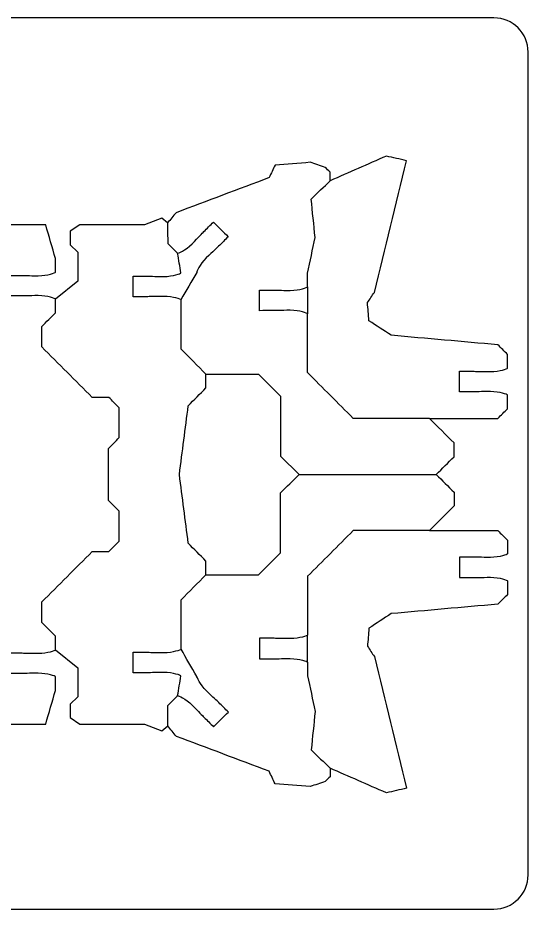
# Model space of a CAD drawing. Extents: x 0 to 680, y 0 to 410.
# Drawn here: x 605.6 to 680, y 140 to 270 of the extents above; entities that cross this region are included whole.
import ezdxf

# ---------------------------------------------------------------- set-up
doc = ezdxf.new("R2010")
doc.units = 0
doc.header["$MEASUREMENT"] = 0
doc.layers.add('DEFAULT', color=18, linetype='CONTINUOUS')

msp = doc.modelspace()

# ---------------------------------------------------------------- linework, layer by layer
at = {"layer": 'DEFAULT', "color": 1}
for points in [[(627.42, 240.1), (626.56, 240.78), (624.05, 239.81), (614.6, 239.81), (613.22, 238.87), (613.22, 236.92), (614.32, 235.82), (614.32, 231.61), (611.07, 228.99)], [(647.82, 230.76), (647.82, 226.85)], [(633.02, 218.03), (640.69, 218.03), (643.9, 214.82), (643.9, 206.09), (646.59, 203.41)], [(647.82, 176.05), (647.82, 179.96)], [(611.07, 177.82), (614.32, 175.2), (614.32, 170.99), (613.22, 169.89), (613.22, 167.94), (614.6, 167), (624.05, 167), (626.56, 166.03), (627.44, 166.73)]]:
    msp.add_lwpolyline(points, dxfattribs=at)
for points, knots in [([(675, 140.01), (605, 140.01), (535, 140.01), (465, 140.01), (462.24, 140.01), (460, 142.25), (460, 145), (460, 185), (460, 225.01), (460, 265.01), (460, 267.77), (462.24, 270), (465, 270), (535, 270), (605, 270), (675, 270), (677.76, 270), (680, 267.77), (680, 265.01), (680, 225.01), (680, 185), (680, 145), (680, 142.25), (677.76, 140.01), (675, 140.01)], [0, 0, 0, 0, 595.271, 595.271, 595.271, 596.271, 596.271, 596.271, 936.431, 936.431, 936.431, 937.431, 937.431, 937.431, 1532.702, 1532.702, 1532.702, 1533.702, 1533.702, 1533.702, 1873.862, 1873.862, 1873.862, 1874.862, 1874.862, 1874.862, 1874.862]), ([(665.6, 211.59), (668.93, 211.59), (672.26, 211.59), (675.59, 211.59), (676.06, 212.06), (676.53, 212.53), (677, 213), (677, 213.67), (677, 214.34), (677, 215), (677, 215.06), (675.88, 215.5), (674.5, 215.5), (673.12, 215.51), (672.34, 215.45), (672, 215.46), (671.33, 215.45), (670.67, 215.45), (670, 215.45), (670, 216.45), (670, 217.45), (670, 218.45), (670.67, 218.45), (671.33, 218.45), (672, 218.45), (672.34, 218.45), (673.12, 218.4), (674.5, 218.4), (675.88, 218.41), (677, 218.85), (677, 218.91), (677, 219.58), (677, 220.24), (677, 220.91), (676.53, 221.38), (676.06, 221.85), (675.59, 222.32), (670.4, 222.78), (665.22, 223.24), (660.03, 223.7), (658.95, 224.41), (657.86, 225.12), (656.78, 225.83), (656.71, 226.71), (656.64, 227.59), (656.57, 228.47), (656.91, 228.97), (657.24, 229.47), (657.57, 229.96), (659.14, 236.36), (660.7, 242.76), (662.27, 249.16), (661.29, 249.39), (660.3, 249.61), (659.32, 249.84), (656.58, 248.64), (653.85, 247.44), (651.12, 246.24)], [0, 0, 0, 0, 28.305001, 28.305001, 28.305001, 33.976, 33.976, 33.976, 39.64, 39.64, 39.64, 40.64, 40.64, 40.64, 41.64, 41.64, 41.64, 47.307007, 47.307007, 47.307007, 55.801007, 55.801007, 55.801007, 61.468013, 61.468013, 61.468013, 62.468013, 62.468013, 62.468013, 63.468013, 63.468013, 63.468013, 69.130013, 69.130013, 69.130013, 74.801722, 74.801722, 74.801722, 119.078932, 119.078932, 119.078932, 130.105047, 130.105047, 130.105047, 137.628054, 137.628054, 137.628054, 142.702738, 142.702738, 142.702738, 198.729605, 198.729605, 198.729605, 207.320977, 207.320977, 207.320977, 232.700509, 232.700509, 232.700509, 232.700509]), ([(666.6, 203.41), (667.46, 204.27), (668.33, 205.13), (669.19, 206), (669.19, 206.67), (669.19, 207.33), (669.19, 208), (667.99, 209.2), (666.8, 210.4), (665.6, 211.59), (661.9, 211.59), (658.19, 211.59), (654.49, 211.59), (652.27, 213.82), (650.05, 216.04), (647.82, 218.26), (647.82, 221.13), (647.82, 223.99), (647.82, 226.85), (647.82, 226.9), (646.7, 227.35), (645.32, 227.35), (643.94, 227.35), (643.16, 227.29), (642.82, 227.3), (642.16, 227.3), (641.49, 227.3), (640.83, 227.29), (640.83, 228.29), (640.83, 229.29), (640.83, 230.29), (641.49, 230.29), (642.15, 230.29), (642.82, 230.29), (643.16, 230.3), (643.94, 230.25), (645.32, 230.25), (646.7, 230.25), (647.82, 230.7), (647.82, 230.76), (647.82, 231.42), (647.82, 232.09), (647.82, 232.76), (648.2, 234.49), (648.57, 236.23), (648.94, 237.96), (648.75, 239.83), (648.55, 241.71), (648.36, 243.58), (649.28, 244.47), (650.2, 245.35), (651.12, 246.24), (651.12, 246.66), (651.12, 247.08), (651.12, 247.5), (650.88, 247.73), (650.64, 247.95), (650.41, 248.18), (649.68, 248.43), (648.94, 248.68), (648.21, 248.93), (646.5, 248.79), (644.8, 248.65), (643.09, 248.51), (642.81, 247.91), (642.52, 247.3), (642.24, 246.7), (637.71, 244.99), (633.18, 243.29), (628.66, 241.58), (628.24, 241.09), (627.83, 240.59), (627.42, 240.1), (627.42, 239.1), (627.43, 238.1), (627.44, 237.1), (627.6, 236.94), (627.77, 236.77), (627.94, 236.61), (628.25, 236.29), (628.56, 235.98), (628.87, 235.67), (628.92, 235.63), (630.02, 236.09), (630.99, 237.05), (631.96, 238.02), (632.47, 238.59), (632.71, 238.82), (633.17, 239.29), (633.64, 239.75), (634.11, 240.21), (634.82, 239.5), (635.54, 238.79), (636.26, 238.08), (635.79, 237.61), (635.33, 237.15), (634.86, 236.69), (634.62, 236.45), (634.04, 235.94), (633.07, 234.98), (632.1, 234.02), (631.64, 232.92), (631.68, 232.88), (630.9, 231.55), (630.13, 230.22), (629.36, 228.89)], [0, 0, 0, 0, 10.40225, 10.40225, 10.40225, 16.07225, 16.07225, 16.07225, 30.476016, 30.476016, 30.476016, 61.965016, 61.965016, 61.965016, 88.701432, 88.701432, 88.701432, 113.031432, 113.031432, 113.031432, 114.031432, 114.031432, 114.031432, 115.031432, 115.031432, 115.031432, 120.692442, 120.692442, 120.692442, 129.192442, 129.192442, 129.192442, 134.842442, 134.842442, 134.842442, 135.842442, 135.842442, 135.842442, 136.842442, 136.842442, 136.842442, 142.512442, 142.512442, 142.512442, 157.601342, 157.601342, 157.601342, 173.616501, 173.616501, 173.616501, 184.479733, 184.479733, 184.479733, 188.069733, 188.069733, 188.069733, 190.850478, 190.850478, 190.850478, 197.432525, 197.432525, 197.432525, 212.012405, 212.012405, 212.012405, 217.681374, 217.681374, 217.681374, 258.83435, 258.83435, 258.83435, 264.32137, 264.32137, 264.32137, 272.811582, 272.811582, 272.811582, 274.811998, 274.811998, 274.811998, 278.553305, 278.553305, 278.553305, 279.553305, 279.553305, 279.553305, 280.553305, 280.553305, 280.553305, 286.140175, 286.140175, 286.140175, 294.745028, 294.745028, 294.745028, 300.338282, 300.338282, 300.338282, 301.338282, 301.338282, 301.338282, 302.338282, 302.338282, 302.338282, 315.422237, 315.422237, 315.422237, 315.422237]), ([(591.69, 182.12), (592.11, 181.61), (592.54, 181.1), (592.97, 180.59), (593.01, 180.54), (594.15, 180.92), (595.21, 181.81), (596.27, 182.7), (596.84, 183.23), (597.1, 183.45), (597.61, 183.88), (598.12, 184.31), (598.63, 184.73), (599.27, 183.97), (599.91, 183.2), (600.56, 182.44), (600.04, 182.01), (599.53, 181.58), (599.02, 181.16), (598.76, 180.93), (598.13, 180.48), (597.07, 179.59), (596.02, 178.7), (595.44, 177.64), (595.48, 177.6), (595.76, 177.31), (596.03, 177.02), (596.31, 176.73), (596.62, 175.31), (596.93, 173.89), (597.25, 172.47), (598.89, 170.65), (600.54, 168.82), (602.18, 167), (604.67, 167), (607.16, 167), (609.65, 167), (610.13, 168.64), (610.6, 170.28), (611.07, 171.92), (611.07, 172.58), (611.07, 173.25), (611.07, 173.91), (611.07, 173.98), (609.95, 174.42), (608.57, 174.42), (607.19, 174.42), (606.41, 174.37), (606.07, 174.38), (605.4, 174.38), (604.74, 174.38), (604.07, 174.38), (604.07, 175.38), (604.07, 176.38), (604.07, 177.38), (604.74, 177.37), (605.41, 177.37), (606.07, 177.37), (606.41, 177.38), (607.19, 177.32), (608.57, 177.32), (609.95, 177.32), (611.07, 177.77), (611.07, 177.82), (611.07, 178.49), (611.07, 179.16), (611.07, 179.82), (610.41, 180.49), (609.75, 181.15), (609.08, 181.81), (609.08, 182.81), (609.08, 183.81), (609.08, 184.81), (611.53, 187.26), (613.98, 189.71), (616.43, 192.16), (617.24, 192.16), (618.04, 192.16), (618.84, 192.16), (619.35, 192.66), (619.85, 193.17), (620.36, 193.67), (620.36, 195.12), (620.36, 196.58), (620.36, 198.03), (619.83, 198.56), (619.3, 199.09), (618.78, 199.61), (618.78, 202.14), (618.78, 204.67), (618.78, 207.2), (619.3, 207.72), (619.83, 208.25), (620.36, 208.78), (620.36, 210.23), (620.36, 211.69), (620.36, 213.14), (619.85, 213.64), (619.35, 214.15), (618.84, 214.65), (618.04, 214.65), (617.24, 214.65), (616.43, 214.65), (613.98, 217.1), (611.53, 219.55), (609.08, 222.01), (609.08, 223), (609.08, 224), (609.08, 225), (609.75, 225.66), (610.41, 226.32), (611.07, 226.99), (611.07, 227.65), (611.07, 228.32), (611.07, 228.99), (611.07, 229.04), (609.95, 229.49), (608.57, 229.49), (607.19, 229.49), (606.41, 229.43), (606.07, 229.44), (605.41, 229.44), (604.74, 229.44), (604.07, 229.43), (604.07, 230.43), (604.07, 231.43), (604.07, 232.43), (604.74, 232.43), (605.4, 232.43), (606.07, 232.43), (606.41, 232.44), (607.19, 232.39), (608.57, 232.39), (609.95, 232.39), (611.07, 232.83), (611.07, 232.9), (611.07, 233.56), (611.07, 234.23), (611.07, 234.89), (610.6, 236.53), (610.13, 238.17), (609.65, 239.81), (607.16, 239.81), (604.67, 239.81), (602.18, 239.81), (600.54, 237.99), (598.89, 236.17), (597.25, 234.34), (596.93, 232.92), (596.62, 231.5), (596.31, 230.08), (596.03, 229.79), (595.76, 229.5), (595.48, 229.21), (595.44, 229.17), (596.02, 228.11), (597.07, 227.22), (598.13, 226.33), (598.76, 225.88), (599.02, 225.65), (599.53, 225.23), (600.04, 224.8), (600.56, 224.37), (599.91, 223.61), (599.27, 222.84), (598.63, 222.08), (598.12, 222.5), (597.61, 222.93), (597.1, 223.36), (596.84, 223.58), (596.27, 224.11), (595.21, 225), (594.15, 225.89), (593.01, 226.27), (592.97, 226.22), (592.54, 225.71), (592.11, 225.2), (591.69, 224.69)], [0, 0, 0, 0, 5.666431, 5.666431, 5.666431, 6.666431, 6.666431, 6.666431, 7.666431, 7.666431, 7.666431, 13.325283, 13.325283, 13.325283, 21.820444, 21.820444, 21.820444, 27.486078, 27.486078, 27.486078, 28.486078, 28.486078, 28.486078, 29.486078, 29.486078, 29.486078, 32.881619, 32.881619, 32.881619, 45.261545, 45.261545, 45.261545, 66.146061, 66.146061, 66.146061, 87.3193, 87.3193, 87.3193, 101.814304, 101.814304, 101.814304, 107.474304, 107.474304, 107.474304, 108.474304, 108.474304, 108.474304, 109.474304, 109.474304, 109.474304, 115.135315, 115.135315, 115.135315, 123.624315, 123.624315, 123.624315, 129.298324, 129.298324, 129.298324, 130.298324, 130.298324, 130.298324, 131.298324, 131.298324, 131.298324, 136.967324, 136.967324, 136.967324, 144.944195, 144.944195, 144.944195, 153.425195, 153.425195, 153.425195, 182.896699, 182.896699, 182.896699, 189.725699, 189.725699, 189.725699, 195.792675, 195.792675, 195.792675, 208.163675, 208.163675, 208.163675, 214.497231, 214.497231, 214.497231, 235.992231, 235.992231, 235.992231, 242.326494, 242.326494, 242.326494, 254.694494, 254.694494, 254.694494, 260.762177, 260.762177, 260.762177, 267.591177, 267.591177, 267.591177, 297.063388, 297.063388, 297.063388, 305.543388, 305.543388, 305.543388, 313.519552, 313.519552, 313.519552, 319.190552, 319.190552, 319.190552, 320.190552, 320.190552, 320.190552, 321.190552, 321.190552, 321.190552, 326.864561, 326.864561, 326.864561, 335.354561, 335.354561, 335.354561, 341.01557, 341.01557, 341.01557, 342.01557, 342.01557, 342.01557, 343.01557, 343.01557, 343.01557, 348.67757, 348.67757, 348.67757, 363.172575, 363.172575, 363.172575, 384.343577, 384.343577, 384.343577, 405.228691, 405.228691, 405.228691, 417.607641, 417.607641, 417.607641, 421.003182, 421.003182, 421.003182, 422.003182, 422.003182, 422.003182, 423.003182, 423.003182, 423.003182, 428.668815, 428.668815, 428.668815, 437.164742, 437.164742, 437.164742, 442.824236, 442.824236, 442.824236, 443.824236, 443.824236, 443.824236, 444.824236, 444.824236, 444.824236, 450.489901, 450.489901, 450.489901, 450.489901]), ([(628.89, 171.15), (629.05, 172.11), (629.21, 173.07), (629.37, 174.02), (629.37, 174.08), (628.26, 174.53), (626.88, 174.53), (625.49, 174.53), (624.71, 174.48), (624.37, 174.48), (623.71, 174.48), (623.04, 174.48), (622.38, 174.48), (622.38, 175.48), (622.38, 176.48), (622.38, 177.48), (623.04, 177.48), (623.71, 177.48), (624.38, 177.48), (624.72, 177.48), (625.49, 177.43), (626.88, 177.43), (628.25, 177.43), (629.38, 177.88), (629.38, 177.93), (629.38, 180.32), (629.38, 182.72), (629.38, 185.11), (630.59, 186.33), (631.81, 187.56), (633.02, 188.78), (633.02, 189.45), (633.02, 190.12), (633.02, 190.78), (632.16, 191.65), (631.29, 192.51), (630.43, 193.38), (630, 196.72), (629.57, 200.06), (629.14, 203.41), (629.57, 206.75), (630, 210.09), (630.43, 213.43), (631.29, 214.3), (632.16, 215.16), (633.02, 216.03), (633.02, 216.69), (633.02, 217.36), (633.02, 218.03), (631.81, 219.25), (630.59, 220.48), (629.38, 221.7), (629.38, 224.1), (629.38, 226.49), (629.38, 228.88), (629.38, 228.93), (628.25, 229.38), (626.88, 229.38), (625.49, 229.38), (624.72, 229.33), (624.38, 229.33), (623.71, 229.33), (623.04, 229.33), (622.38, 229.33), (622.38, 230.33), (622.38, 231.33), (622.38, 232.33), (623.04, 232.33), (623.71, 232.33), (624.37, 232.33), (624.71, 232.33), (625.49, 232.28), (626.88, 232.28), (628.26, 232.28), (629.37, 232.73), (629.37, 232.79), (629.21, 233.75), (629.05, 234.7), (628.89, 235.66)], [0, 0, 0, 0, 8.252336, 8.252336, 8.252336, 9.252336, 9.252336, 9.252336, 10.252336, 10.252336, 10.252336, 15.902336, 15.902336, 15.902336, 24.402336, 24.402336, 24.402336, 30.061345, 30.061345, 30.061345, 31.061345, 31.061345, 31.061345, 32.061345, 32.061345, 32.061345, 52.401345, 52.401345, 52.401345, 67.074647, 67.074647, 67.074647, 72.744647, 72.744647, 72.744647, 83.145482, 83.145482, 83.145482, 111.807683, 111.807683, 111.807683, 140.469885, 140.469885, 140.469885, 150.870014, 150.870014, 150.870014, 156.540014, 156.540014, 156.540014, 171.214736, 171.214736, 171.214736, 191.554736, 191.554736, 191.554736, 192.554736, 192.554736, 192.554736, 193.554736, 193.554736, 193.554736, 199.213743, 199.213743, 199.213743, 207.713743, 207.713743, 207.713743, 213.363743, 213.363743, 213.363743, 214.363743, 214.363743, 214.363743, 215.363743, 215.363743, 215.363743, 223.614106, 223.614106, 223.614106, 223.614106]), ([(633.02, 188.78), (635.58, 188.78), (638.13, 188.78), (640.69, 188.78), (641.76, 189.85), (642.83, 190.92), (643.9, 191.99), (643.9, 194.9), (643.9, 197.81), (643.9, 200.72), (644.8, 201.61), (645.69, 202.51), (646.59, 203.41), (653.26, 203.41), (659.93, 203.41), (666.6, 203.41), (667.46, 202.54), (668.33, 201.68), (669.19, 200.81), (669.19, 200.15), (669.19, 199.48), (669.19, 198.81), (667.99, 197.61), (666.8, 196.42), (665.6, 195.22), (661.9, 195.22), (658.19, 195.22), (654.49, 195.22), (652.27, 192.99), (650.05, 190.77), (647.82, 188.55), (647.82, 185.69), (647.82, 182.82), (647.82, 179.96), (647.82, 179.91), (646.7, 179.46), (645.32, 179.46), (643.94, 179.46), (643.16, 179.51), (642.82, 179.51), (642.16, 179.51), (641.49, 179.51), (640.83, 179.51), (640.83, 178.52), (640.83, 177.52), (640.83, 176.52), (641.49, 176.52), (642.15, 176.52), (642.82, 176.52), (643.16, 176.51), (643.94, 176.56), (645.32, 176.56), (646.7, 176.56), (647.82, 176.11), (647.82, 176.05), (647.82, 175.39), (647.82, 174.72), (647.82, 174.05), (648.2, 172.32), (648.57, 170.59), (648.94, 168.85), (648.75, 166.98), (648.55, 165.1), (648.36, 163.23), (649.28, 162.35), (650.2, 161.46), (651.12, 160.57), (651.12, 160.15), (651.12, 159.73), (651.12, 159.31), (650.88, 159.08), (650.64, 158.86), (650.41, 158.63), (649.68, 158.38), (648.94, 158.13), (648.21, 157.88), (646.5, 158.02), (644.79, 158.16), (643.09, 158.3), (642.8, 158.9), (642.52, 159.51), (642.24, 160.11), (637.73, 161.81), (633.22, 163.51), (628.71, 165.21), (628.28, 165.71), (627.86, 166.22), (627.44, 166.73), (627.45, 167.73), (627.45, 168.72), (627.46, 169.72), (627.63, 169.89), (627.79, 170.05), (627.96, 170.22), (628.27, 170.53), (628.58, 170.84), (628.9, 171.15), (628.94, 171.19), (630.04, 170.74), (631.01, 169.78), (631.98, 168.81), (632.49, 168.23), (632.73, 168), (633.2, 167.54), (633.66, 167.07), (634.13, 166.61), (634.84, 167.32), (635.56, 168.04), (636.28, 168.75), (635.82, 169.21), (635.35, 169.68), (634.88, 170.14), (634.64, 170.38), (634.06, 170.88), (633.09, 171.84), (632.12, 172.8), (631.66, 173.9), (631.7, 173.94), (630.93, 175.27), (630.15, 176.6), (629.38, 177.93)], [0, 0, 0, 0, 21.739, 21.739, 21.739, 34.609051, 34.609051, 34.609051, 59.339051, 59.339051, 59.339051, 70.114651, 70.114651, 70.114651, 126.824651, 126.824651, 126.824651, 137.225487, 137.225487, 137.225487, 142.895487, 142.895487, 142.895487, 157.299961, 157.299961, 157.299961, 188.788961, 188.788961, 188.788961, 215.524669, 215.524669, 215.524669, 239.854669, 239.854669, 239.854669, 240.854669, 240.854669, 240.854669, 241.854669, 241.854669, 241.854669, 247.515676, 247.515676, 247.515676, 256.015676, 256.015676, 256.015676, 261.665676, 261.665676, 261.665676, 262.665676, 262.665676, 262.665676, 263.665676, 263.665676, 263.665676, 269.335676, 269.335676, 269.335676, 284.424576, 284.424576, 284.424576, 300.44073, 300.44073, 300.44073, 311.304655, 311.304655, 311.304655, 314.894655, 314.894655, 314.894655, 317.6754, 317.6754, 317.6754, 324.25712, 324.25712, 324.25712, 338.838829, 338.838829, 338.838829, 344.507312, 344.507312, 344.507312, 385.505912, 385.505912, 385.505912, 391.117897, 391.117897, 391.117897, 399.609109, 399.609109, 399.609109, 401.610943, 401.610943, 401.610943, 405.350836, 405.350836, 405.350836, 406.350836, 406.350836, 406.350836, 407.350836, 407.350836, 407.350836, 412.936994, 412.936994, 412.936994, 421.543971, 421.543971, 421.543971, 427.137231, 427.137231, 427.137231, 428.137231, 428.137231, 428.137231, 429.137231, 429.137231, 429.137231, 442.223198, 442.223198, 442.223198, 442.223198]), ([(665.6, 195.22), (668.93, 195.22), (672.26, 195.22), (675.59, 195.22), (676.06, 194.75), (676.53, 194.28), (677, 193.81), (677, 193.14), (677, 192.47), (677, 191.81), (677, 191.75), (675.88, 191.31), (674.5, 191.31), (673.12, 191.31), (672.34, 191.36), (672, 191.36), (671.33, 191.36), (670.67, 191.36), (670, 191.36), (670, 190.36), (670, 189.36), (670, 188.36), (670.67, 188.36), (671.33, 188.36), (672, 188.36), (672.34, 188.36), (673.12, 188.41), (674.5, 188.41), (675.88, 188.4), (677, 187.96), (677, 187.9), (677, 187.23), (677, 186.57), (677, 185.9), (676.53, 185.43), (676.06, 184.96), (675.59, 184.49), (670.4, 184.03), (665.22, 183.57), (660.03, 183.11), (658.95, 182.4), (657.86, 181.69), (656.78, 180.98), (656.71, 180.1), (656.64, 179.22), (656.57, 178.34), (656.91, 177.84), (657.24, 177.34), (657.57, 176.85), (659.14, 170.45), (660.7, 164.05), (662.27, 157.65), (661.29, 157.42), (660.3, 157.2), (659.32, 156.97), (656.58, 158.17), (653.85, 159.37), (651.12, 160.57)], [0, 0, 0, 0, 28.305001, 28.305001, 28.305001, 33.976707, 33.976707, 33.976707, 39.638707, 39.638707, 39.638707, 40.638707, 40.638707, 40.638707, 41.638707, 41.638707, 41.638707, 47.305714, 47.305714, 47.305714, 55.800714, 55.800714, 55.800714, 61.467719, 61.467719, 61.467719, 62.467719, 62.467719, 62.467719, 63.467719, 63.467719, 63.467719, 69.130719, 69.130719, 69.130719, 74.802428, 74.802428, 74.802428, 119.07955, 119.07955, 119.07955, 130.105666, 130.105666, 130.105666, 137.628672, 137.628672, 137.628672, 142.703356, 142.703356, 142.703356, 198.730223, 198.730223, 198.730223, 207.321596, 207.321596, 207.321596, 232.700725, 232.700725, 232.700725, 232.700725])]:
    msp.add_open_spline(points, degree=3, knots=knots, dxfattribs=at)

doc.saveas('drawing.dxf')
